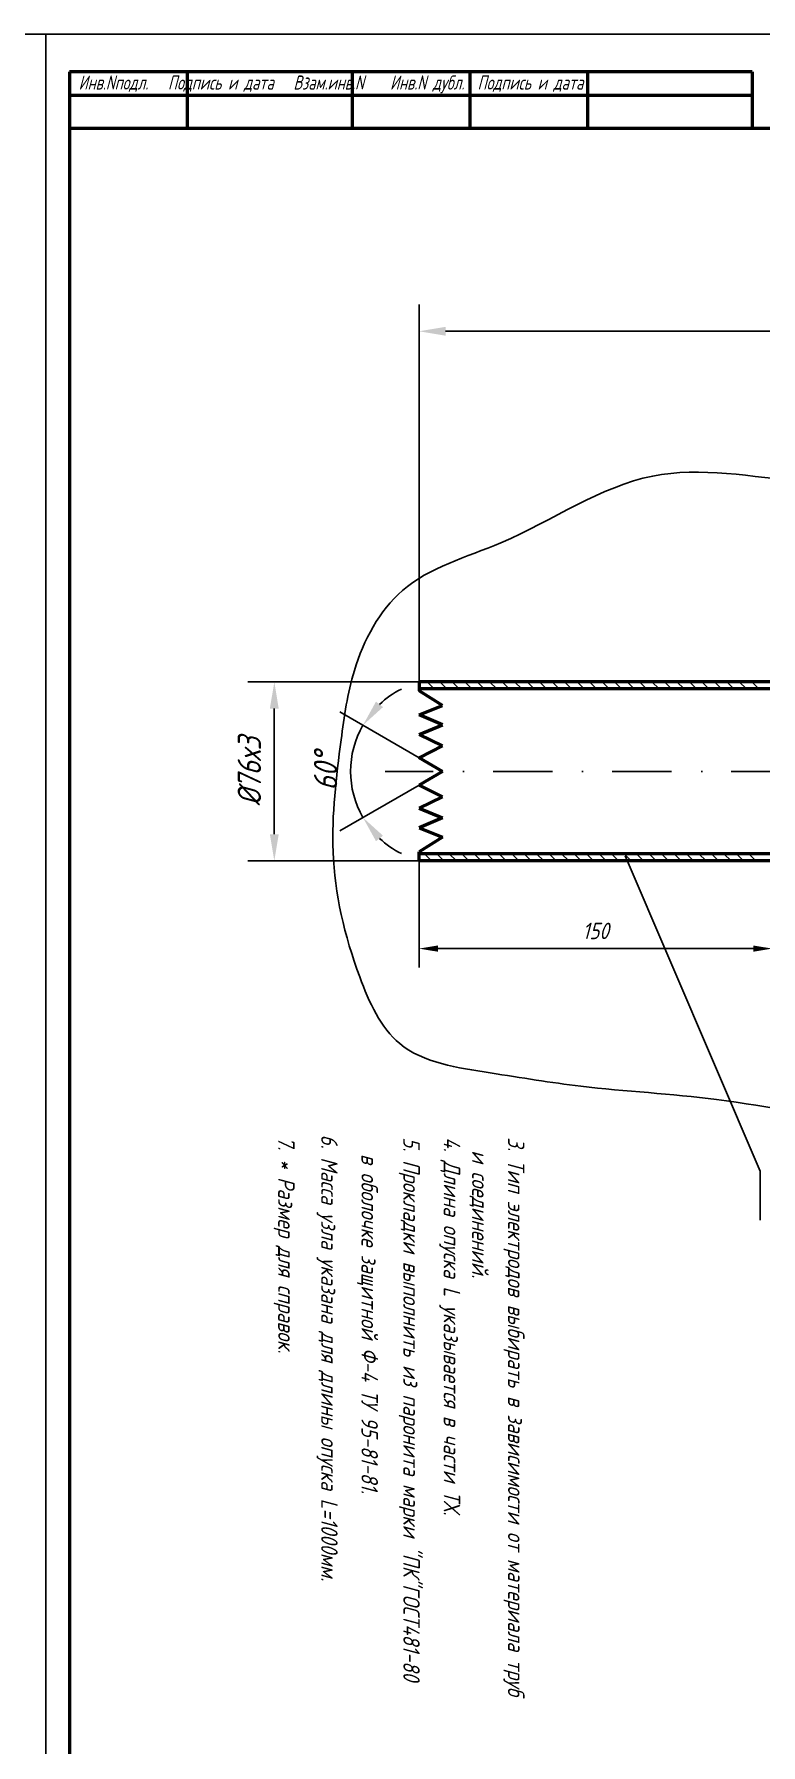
# Model space of a CAD drawing. Header units: inches. Extents: x 5611 to 9158, y -1675 to 1870.
# Drawn here: x 8690 to 8799.1, y -1383.8 to -1126.8 of the extents above; entities that cross this region are included whole.
import ezdxf

# ---------------------------------------------------------------- set-up
doc = ezdxf.new("R2010")
doc.units = ezdxf.units.IN
doc.header["$LTSCALE"] = 0.7
doc.header["$MEASUREMENT"] = 0
doc.linetypes.add('DASHDOT', pattern=[25.4, 12.7, -6.35, 0, -6.35])
doc.styles.get("Standard").update_dxf_attribs({"font": 'romand.shx', "width": 0.8, "oblique": 15, "height": 3.5})
doc.dimstyles.get("Standard").update_dxf_attribs({"dimtxt": 3.5, "dimasz": 4, "dimexe": 4, "dimexo": 0, "dimgap": 2, "dimtad": 1, "dimdec": 0, "dimdsep": 46, "dimtxsty": 'Standard', "dimcen": 0.09, "dimadec": 0, "dimazin": 0, "dimtfac": 1, "dimtdec": 0, "dimtmove": 0, "dimatfit": 3, "dimfxl": 0, "dimtolj": 1, "dimtzin": 0, "dimlwd": 25, "dimlwe": 25, "dimarcsym": 0})

# ---------------------------------------------------------------- blocks, each defined once
blk = doc.blocks.new('*D503')
at = {"color": 0, "lineweight": 25}
for p, q in [((8747.79, -1224.13), (8747.79, -1167.46)), ((8957.98, -1235.09), (8957.98, -1167.46)), ((8751.79, -1171.46), (8953.98, -1171.46))]:
    blk.add_line(p, q, dxfattribs=at)
for points in [[(8751.79, -1170.8), (8751.79, -1172.13), (8747.79, -1171.46)], [(8953.98, -1170.8), (8953.98, -1172.13), (8957.98, -1171.46)]]:
    blk.add_solid(points, dxfattribs=at)
at = {"layer": 'DEFPOINTS', "color": 0, "lineweight": 25}
for p in [(8957.98, -1171.46), (8747.79, -1224.13), (8957.98, -1235.09)]:
    blk.add_point(p, dxfattribs=at)
at = {"color": 0, "lineweight": 25, "insert": (8852.89, -1167.71), "char_height": 3.5, "attachment_point": 5}
blk.add_mtext('\\A1;L *', dxfattribs=at)
blk = doc.blocks.new('*D504')
at = {"color": 0, "lineweight": 25}
for p, q in [((8747.79, -1224.13), (8722.06, -1224.13)), ((8726.06, -1228.13), (8726.06, -1247)), ((8747.79, -1251), (8722.06, -1251))]:
    blk.add_line(p, q, dxfattribs=at)
for points in [[(8725.39, -1228.13), (8726.72, -1228.13), (8726.06, -1224.13)], [(8725.39, -1247), (8726.72, -1247), (8726.06, -1251)]]:
    blk.add_solid(points, dxfattribs=at)
at = {"layer": 'DEFPOINTS', "color": 0, "lineweight": 25}
for p in [(8747.79, -1224.13), (8726.06, -1251), (8747.79, -1251)]:
    blk.add_point(p, dxfattribs=at)
at = {"color": 0, "lineweight": 25, "insert": (8722.31, -1237.56), "char_height": 3.5, "attachment_point": 5, "rotation": 90}
blk.add_mtext('\\A1;%%C76х3', dxfattribs=at)
blk = doc.blocks.new('*D505')
at = {"color": 0, "lineweight": 25}
for p, q in [((8747.79, -1235.51), (8735.91, -1228.62)), ((8747.79, -1239.61), (8735.91, -1246.51))]:
    blk.add_line(p, q, dxfattribs=at)
for start, end in [(116.6138, 133.2505), (149.8872, 210.1128), (226.7495, 243.3862)]:
    blk.add_arc((8751.33, -1237.56), 13.82, start, end, dxfattribs=at)
for points in [[(8742.38, -1227.91), (8741.33, -1227.08), (8739.37, -1230.63)], [(8741.33, -1248.05), (8742.38, -1247.22), (8739.37, -1244.5)]]:
    blk.add_solid(points, dxfattribs=at)
at = {"layer": 'DEFPOINTS', "color": 0, "lineweight": 25}
for p in [(8737.71, -1235.15), (8747.79, -1235.51), (8751.33, -1237.56), (8751.33, -1237.56), (8747.79, -1239.61)]:
    blk.add_point(p, dxfattribs=at)
at = {"color": 0, "lineweight": 25, "insert": (8733.75, -1237.56), "char_height": 3.5, "attachment_point": 5, "rotation": 90}
blk.add_mtext('\\A1;60°', dxfattribs=at)

msp = doc.modelspace()

# ---------------------------------------------------------------- linework, layer by layer
for p, q in [((8691.76, -1126.84), (8394.78, -1126.84)), ((8988.75, -1126.84), (8691.76, -1126.84)), ((8691.76, -1126.84), (8691.76, -1546.86)), ((8691.76, -1275.34), (8691.76, -1423.83))]:
    msp.add_line(p, q)
at = {"lineweight": 25}
for p, q in [((8691.76, -1126.84), (8691.76, -1546.86)), ((8749.03, -1224.13), (8750.09, -1225.19)), ((8750.9, -1224.13), (8751.96, -1225.19)), ((8752.78, -1224.13), (8753.84, -1225.19)), ((8754.65, -1224.13), (8755.71, -1225.19)), ((8756.53, -1224.13), (8757.59, -1225.19)), ((8758.4, -1224.13), (8759.46, -1225.19)), ((8760.28, -1224.13), (8761.34, -1225.19)), ((8762.15, -1224.13), (8763.21, -1225.19)), ((8764.03, -1224.13), (8765.09, -1225.19)), ((8765.9, -1224.13), (8766.96, -1225.19)), ((8767.78, -1224.13), (8768.84, -1225.19)), ((8769.65, -1224.13), (8770.71, -1225.19)), ((8771.53, -1224.13), (8772.59, -1225.19)), ((8773.4, -1224.13), (8774.46, -1225.19)), ((8775.28, -1224.13), (8776.34, -1225.19)), ((8777.15, -1224.13), (8778.21, -1225.19)), ((8779.03, -1224.13), (8780.09, -1225.19)), ((8780.9, -1224.13), (8781.96, -1225.19)), ((8782.78, -1224.13), (8783.84, -1225.19)), ((8784.65, -1224.13), (8785.71, -1225.19)), ((8786.53, -1224.13), (8787.59, -1225.19)), ((8788.4, -1224.13), (8789.46, -1225.19)), ((8790.28, -1224.13), (8791.34, -1225.19)), ((8792.15, -1224.13), (8793.21, -1225.19)), ((8794.03, -1224.13), (8795.09, -1225.19)), ((8795.9, -1224.13), (8796.96, -1225.19)), ((8797.78, -1224.13), (8798.84, -1225.19)), ((8748.59, -1249.94), (8749.65, -1251)), ((8750.46, -1249.94), (8751.52, -1251)), ((8752.34, -1249.94), (8753.4, -1251)), ((8754.21, -1249.94), (8755.27, -1251)), ((8756.09, -1249.94), (8757.15, -1251)), ((8757.96, -1249.94), (8759.02, -1251)), ((8759.84, -1249.94), (8760.9, -1251)), ((8761.71, -1249.94), (8762.77, -1251)), ((8763.59, -1249.94), (8764.65, -1251)), ((8765.46, -1249.94), (8766.52, -1251)), ((8767.34, -1249.94), (8768.4, -1251)), ((8769.21, -1249.94), (8770.27, -1251)), ((8771.09, -1249.94), (8772.15, -1251)), ((8772.96, -1249.94), (8774.02, -1251)), ((8774.84, -1249.94), (8775.9, -1251)), ((8776.71, -1249.94), (8777.77, -1251)), ((8778.59, -1249.94), (8779.65, -1251)), ((8778.75, -1250.26), (8799.03, -1297.62)), ((8780.46, -1249.94), (8781.52, -1251)), ((8782.34, -1249.94), (8783.4, -1251)), ((8784.21, -1249.94), (8785.27, -1251)), ((8786.09, -1249.94), (8787.15, -1251)), ((8787.96, -1249.94), (8789.02, -1251)), ((8789.84, -1249.94), (8790.9, -1251)), ((8791.71, -1249.94), (8792.77, -1251)), ((8793.59, -1249.94), (8794.65, -1251)), ((8795.46, -1249.94), (8796.52, -1251)), ((8797.34, -1249.94), (8798.4, -1251)), ((8799.03, -1297.62), (8799.03, -1304.95))]:
    msp.add_line(p, q, dxfattribs=at)
at = {"lineweight": 50}
for p, q in [((8797.84, -1132.5), (8695.3, -1132.5)), ((8695.3, -1132.5), (8695.3, -1543.33)), ((8712.99, -1132.5), (8712.99, -1140.99)), ((8737.74, -1132.5), (8737.74, -1140.99)), ((8755.42, -1132.5), (8755.42, -1140.99)), ((8773.1, -1132.5), (8773.1, -1140.99)), ((8797.84, -1132.5), (8797.84, -1140.99)), ((8797.84, -1136.04), (8695.3, -1136.04)), ((8985.21, -1140.99), (8695.3, -1140.99))]:
    msp.add_line(p, q, dxfattribs=at)
at = {"color": 0, "linetype": 'Continuous', "lineweight": 50}
for p, q in [((8800.82, -1224.13), (8747.79, -1224.13)), ((8747.79, -1224.13), (8747.79, -1225.47)), ((8800.82, -1225.19), (8747.79, -1225.19)), ((8751.33, -1227.68), (8747.79, -1225.47)), ((8747.79, -1229.08), (8751.33, -1227.68)), ((8751.33, -1230.59), (8747.79, -1229.08)), ((8747.79, -1232.04), (8751.33, -1230.59)), ((8747.79, -1232.04), (8747.79, -1232.04)), ((8751.32, -1233.72), (8747.79, -1232.04)), ((8747.79, -1235.51), (8751.32, -1233.72)), ((8751.33, -1237.56), (8747.79, -1235.51)), ((8751.33, -1237.56), (8747.79, -1239.61)), ((8747.79, -1239.61), (8751.32, -1241.41)), ((8751.32, -1241.41), (8747.79, -1243.09)), ((8747.79, -1243.09), (8747.79, -1243.09)), ((8747.79, -1243.09), (8751.33, -1244.54)), ((8751.33, -1244.54), (8747.79, -1246.05)), ((8747.79, -1246.05), (8751.33, -1247.45)), ((8751.33, -1247.45), (8747.79, -1249.66)), ((8747.79, -1251), (8747.79, -1249.66)), ((8800.82, -1249.94), (8747.79, -1249.94)), ((8800.82, -1251), (8747.79, -1251))]:
    msp.add_line(p, q, dxfattribs=at)
at = {"linetype": 'DASHDOT', "lineweight": 25}
msp.add_line((8964.5, -1237.56), (8742.7, -1237.56), dxfattribs=at)
at = {"color": 0, "linetype": 'Continuous', "lineweight": 25}
for p, q in [((8747.79, -1251), (8747.79, -1267.01)), ((8797.99, -1264.18), (8750.62, -1264.18))]:
    msp.add_line(p, q, dxfattribs=at)
at = {"lineweight": 25}
msp.add_open_spline([(8805.52, -1194.08), (8797.78, -1193.31), (8781.55, -1190.12), (8763.27, -1203.22), (8744.63, -1208.14), (8737.68, -1221.27), (8735.78, -1234.83), (8733.89, -1250.55), (8737.44, -1265.93), (8744.15, -1280.76), (8758.61, -1282.8), (8774.16, -1285.42), (8793.68, -1286.35), (8812.9, -1290.69), (8831.53, -1289.79), (8848.09, -1290.56), (8863.39, -1288.53), (8874.11, -1287.61), (8878.22, -1287.67)], degree=3, knots=[114.26847, 114.26847, 114.26847, 114.26847, 146.434303, 181.642666, 204.918315, 224.715235, 239.699045, 263.529101, 290.723109, 307.220545, 327.434206, 346.872428, 375.857611, 409.535043, 429.897434, 454.784805, 479.211681, 496.978941, 496.978941, 496.978941, 496.978941], dxfattribs=at)
at = {"color": 0, "linetype": 'Continuous', "lineweight": 25}
for points in [[(8750.62, -1263.71), (8750.62, -1264.65), (8747.79, -1264.18)], [(8797.99, -1263.71), (8797.99, -1264.65), (8800.82, -1264.18)]]:
    msp.add_solid(points, dxfattribs=at)

# ---------------------------------------------------------------- texts
at = {"lineweight": 25, "insert": (8695.68, -1133.04), "char_height": 2.1213, "width": 102.0265, "attachment_point": 1}
msp.add_mtext('{\\W0.7; Инв.Nподл.   Подпись и дата   Взам.инв.N    Инв.N дубл.  Подпись и дата}', dxfattribs=at)
at = {"color": 0, "linetype": 'Continuous', "lineweight": 25, "insert": (8774.31, -1261.53), "char_height": 2.475, "attachment_point": 5}
msp.add_mtext('150', dxfattribs=at)
at = {"lineweight": 25, "char_height": 2.4748, "attachment_point": 1, "rotation": 270}
for s, insert, width in [('7. * Размер для справок.', (8729.11, -1292.42), 130.4467), ('6. Масса узла указана для длины опуска L=1000мм.', (8735.57, -1292.11), 130.4467), ('5. Прокладки выполнить из паронита марки "ПК"ГОСТ481-80 ', (8747.9, -1292.52), 127.7198), ('4. Длина опуска L указывается в части ТХ.', (8753.98, -1292.52), 127.7198), ('   и соединений.', (8758.23, -1290.55), 130.4467), ('3. Тип электродов выбирать в зависимости от материала труб', (8763.62, -1292.52), 127.7198), ('  в оболочке защитной Ф-4 ТУ 95-81-81.', (8741.62, -1292.42), 130.4467)]:
    msp.add_mtext(s, dxfattribs=dict(at, insert=insert, width=width))

# ---------------------------------------------------------------- dimensions: what is measured, and where the dimension line sits
at = {"lineweight": 25}
dim = msp.add_linear_dim(base=(8957.98, -1171.46), p1=(8747.79, -1224.13), p2=(8957.98, -1235.09), text='L *', dimstyle='Standard', dxfattribs=at)
dim.commit()
dim.dimension.update_dxf_attribs({"geometry": '*D503', "text_midpoint": (8852.89, -1167.71)})
dim = msp.add_linear_dim(base=(8726.06, -1251), p1=(8747.79, -1224.13), p2=(8747.79, -1251), angle=270, text='%%C76х3', dimstyle='Standard', dxfattribs=at)
dim.commit()
dim.dimension.update_dxf_attribs({"geometry": '*D504', "text_midpoint": (8722.31, -1237.56)})
dim = msp.add_angular_dim_2l(base=(8737.71, -1235.15), line1=((8751.33, -1237.56), (8747.79, -1239.61)), line2=((8751.33, -1237.56), (8747.79, -1235.51)), dimstyle='Standard', dxfattribs=at)
dim.commit()
dim.dimension.update_dxf_attribs({"geometry": '*D505', "text_midpoint": (8733.75, -1237.56)})

doc.saveas('drawing.dxf')
